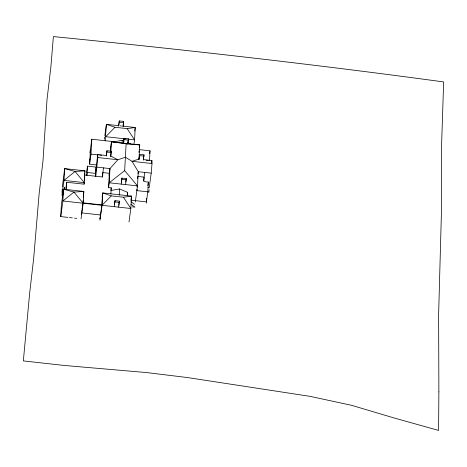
<?xml version="1.0" encoding="UTF-8"?>
<svg xmlns="http://www.w3.org/2000/svg" width="467" height="467" viewBox="0 0 467 467"><rect width="100%" height="100%" fill="white"/><g stroke="black" fill="none" stroke-linecap="round" stroke-linejoin="round"><path stroke-width="0.7" d="M67.989 217.394L60.739 216.595L61.381 204.809L63.541 189.211L83.832 191.452L83.196 203.238L81.03 218.836M62.047 192.521L62.234 189.053M62.344 186.975L64.656 168.605L84.947 170.84L84.118 184.051M64.434 189.316L64.545 187.267L64.265 189.293M66.314 189.719L66.723 182.258L84.095 184.173L84.212 182.066M81.509 214.225L83.243 200.028M83.354 197.915L83.622 192.994M84.288 180.653L84.591 175.02L102.623 177.011L102.863 172.58L109.331 173.292L108.56 187.495L111.222 187.787L110.883 194.009M86.967 175.265L87.463 166.159L95.992 167.098L95.501 176.205M89.442 161.086L89.553 158.955M96.71 164.968L89.611 164.186L90.417 149.282M89.611 164.186L91.007 154.128L91.812 139.23L113.72 141.647M95.496 172.813L97.731 154.548L106.353 155.499M100.055 217.476L99.973 218.97L101.923 204.92L102.489 194.476M100.166 215.41L100.242 214.038M99.967 220.208L102.034 205.317L102.699 192.929L131.525 196.111L130.853 208.498L128.985 221.971M106.318 156.083L106.949 150.748L111.321 151.226L110.691 156.568M110.51 151.46L110.778 146.486M148.027 187.285L149.166 187.903L151.215 173.14L152.014 163.526L132.009 161.319L125.389 157.233L117.859 159.755L110.661 155.978L110.743 154.559M110.895 151.717L111.432 141.781L139.738 144.904L138.968 159.101L132.009 161.319L138.285 171.71L137.52 185.907L135.284 202.007M114.269 206.671L114.999 200.647L119.371 201.131L118.641 207.15M118.665 126.259L119.295 120.924L123.667 121.402L123.037 126.744M119.237 195.171L119.575 188.948L110.848 190.495M122.05 143.1L122.202 140.334L113.475 141.88L114.876 142.038M121.192 184.109L121.922 178.085L126.294 178.569L125.565 184.588M123.422 143.69L124.059 138.349L128.431 138.833L127.795 144.175M97.731 154.548L97.848 157.548L117.859 159.755L109.984 168.587L109.214 182.784L137.52 185.907L124.666 170.636L126.119 143.83L111.432 141.781L110.428 148.996M127.427 195.807L127.614 192.346L119.575 188.948M122.984 126.148L135.232 127.503L134.566 139.89L133.877 144.852M136.942 189.199L136.866 190.618L147.805 191.826L146.229 203.215M137.059 187.069L137.135 185.65M137.52 178.546L137.631 176.421M138.927 152.452L139.008 151.034M138.991 159.696L139.627 154.355L143.999 154.834L143.363 160.175M146.603 198.393L146.41 201.878L130.69 200.145M147.805 191.826L148.337 182.06L143.859 181.564L144.099 177.133L138.349 176.497M149.498 160.584L150.024 150.823L139.084 149.615M149.066 189.8L148.926 192.334L147.677 191.663M95.782 176.298L97.848 157.548M61.953 195.282L64.02 180.39L64.656 168.605L75.064 171.459L84.947 170.84L84.755 172.259M62.8 195.41L62.636 196.566L62.327 195.27L63.296 190.303L63.01 192.328M60.739 216.595L62.905 200.997L63.541 189.211L73.949 192.065L83.832 191.452L83.64 192.865M65.724 189.45L66.723 182.258M84.358 175.096L84.556 173.677M86.599 172.37L87.463 166.159M86.739 175.224L87.119 172.463L95.653 173.403M89.956 152.616L91.812 139.23M104.345 139.213L104.643 137.082M104.841 135.663L106.412 124.321L118.665 125.676L119.295 120.924M105.151 140.964L106.412 124.321L114.981 127.275L127.141 128.618L135.232 127.503M102.267 176.888L103.516 167.869M106.295 155.493L106.949 150.748M102.11 197.185L102.699 192.929L111.269 195.889L123.434 197.232L131.525 196.111L131.029 199.66M110.661 155.978L111.321 151.226M109.044 175.323L109.984 168.587L97.048 167.157M108.513 187.833L109.214 182.784L124.666 170.636M110.942 189.818L111.222 187.787M123.008 126.154L123.667 121.402M114.433 204.721L114.999 200.647M123.399 143.1L124.059 138.349M121.356 182.159L121.922 178.085M118.805 205.2L119.371 201.131M127.771 143.585L128.431 138.833M125.821 181.961L126.294 178.569M134.741 131.046L135.138 128.209M127.24 195.019L127.614 192.346M139.364 147.595L139.738 144.904L126.119 143.83M138.968 159.101L139.627 154.355M138.004 173.73L138.285 171.71L151.215 173.14M143.999 154.834L143.34 159.586L151.898 160.531L152.014 163.526M143.614 180.618L144.752 172.422M149.627 153.696L150.024 150.823M147.841 185.621L148.337 182.06M151.506 163.345L151.898 160.531M62.327 195.27L62.771 194.056M114.981 127.275L105.74 136.708L125.915 138.933M102.034 205.317L111.269 195.889M119.231 122.191L123.597 122.675M120.101 125.833L121.543 125.991M128.081 139.172L134.566 139.89L127.141 128.618M123.989 139.621L128.361 140.1M106.885 152.014L111.251 152.499M139.557 155.622L143.929 156.106M91.007 154.128L98.105 154.91M99.524 155.067L101.654 155.301M146.299 160.234L148.22 160.444M121.852 179.357L126.224 179.842M114.929 201.919L119.301 202.404M132.266 206.84L134.998 207.144L130.947 204.225M83.091 202.836L101.923 204.92M81.69 212.894L100.528 214.972M69.437 217.558L72.338 217.879M74.51 218.118L76.687 218.358M122.202 140.334L124.21 141.186M127.561 142.598L130.24 143.731M131.081 201.808L134.549 204.312M83.196 203.238L73.949 192.065L62.905 200.997L130.853 208.498L123.434 197.232M62.852 191.517L63.156 192.813L62.876 194.838L62.572 193.536M438.881 391.871L438.601 430.428L394.58 418.105L351.604 405.321L309.954 396.337L187.395 377.546L146.708 372.573L64.3 365.457L23.35 360.915L29.637 293.346L33.659 258.578L39.094 194.19L42.993 160.806L47.015 99.5L50.856 67.254L53.39 36.572C183.712 49.601 313.865 64.277 443.65 81.929L441.595 144.858L441.397 213.518L438.624 314.618L438.881 391.871M75.064 171.459L64.02 180.39L84.311 182.632L75.064 171.459"/></g></svg>
